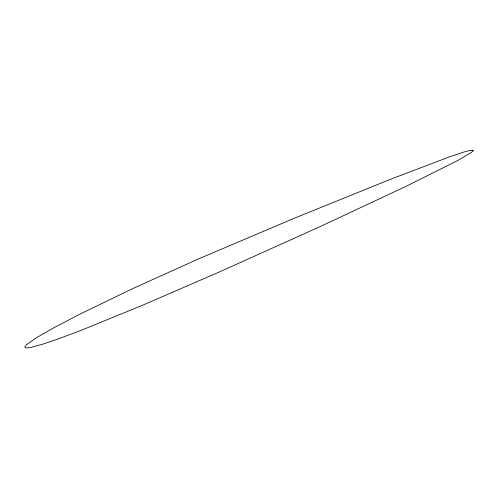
<?xml version="1.0" encoding="UTF-8"?>
<svg xmlns="http://www.w3.org/2000/svg" width="498" height="498" viewBox="0 0 498 498"><rect width="100%" height="100%" fill="white"/><g stroke="black" fill="none" stroke-linecap="round" stroke-linejoin="round"><path stroke-width="0.75" d="M473.1 150.215L473.032 150.969L471.425 152.394L457.457 160.636L404.712 186.993L320.139 226.59L219.213 272.045L141.669 305.635L80.489 330.597L58.459 338.839L42.181 344.342L31.424 347.28L28.019 347.853L25.859 347.865L24.9 347.349L25.087 346.334L26.375 344.846L36.323 337.812L54.375 327.472L79.058 314.58L132.082 288.896L198.447 258.935L294.1 218.317L390.494 179.292L450.167 156.621L464.005 152.008L468.593 150.732L473.1 150.215"/></g></svg>
